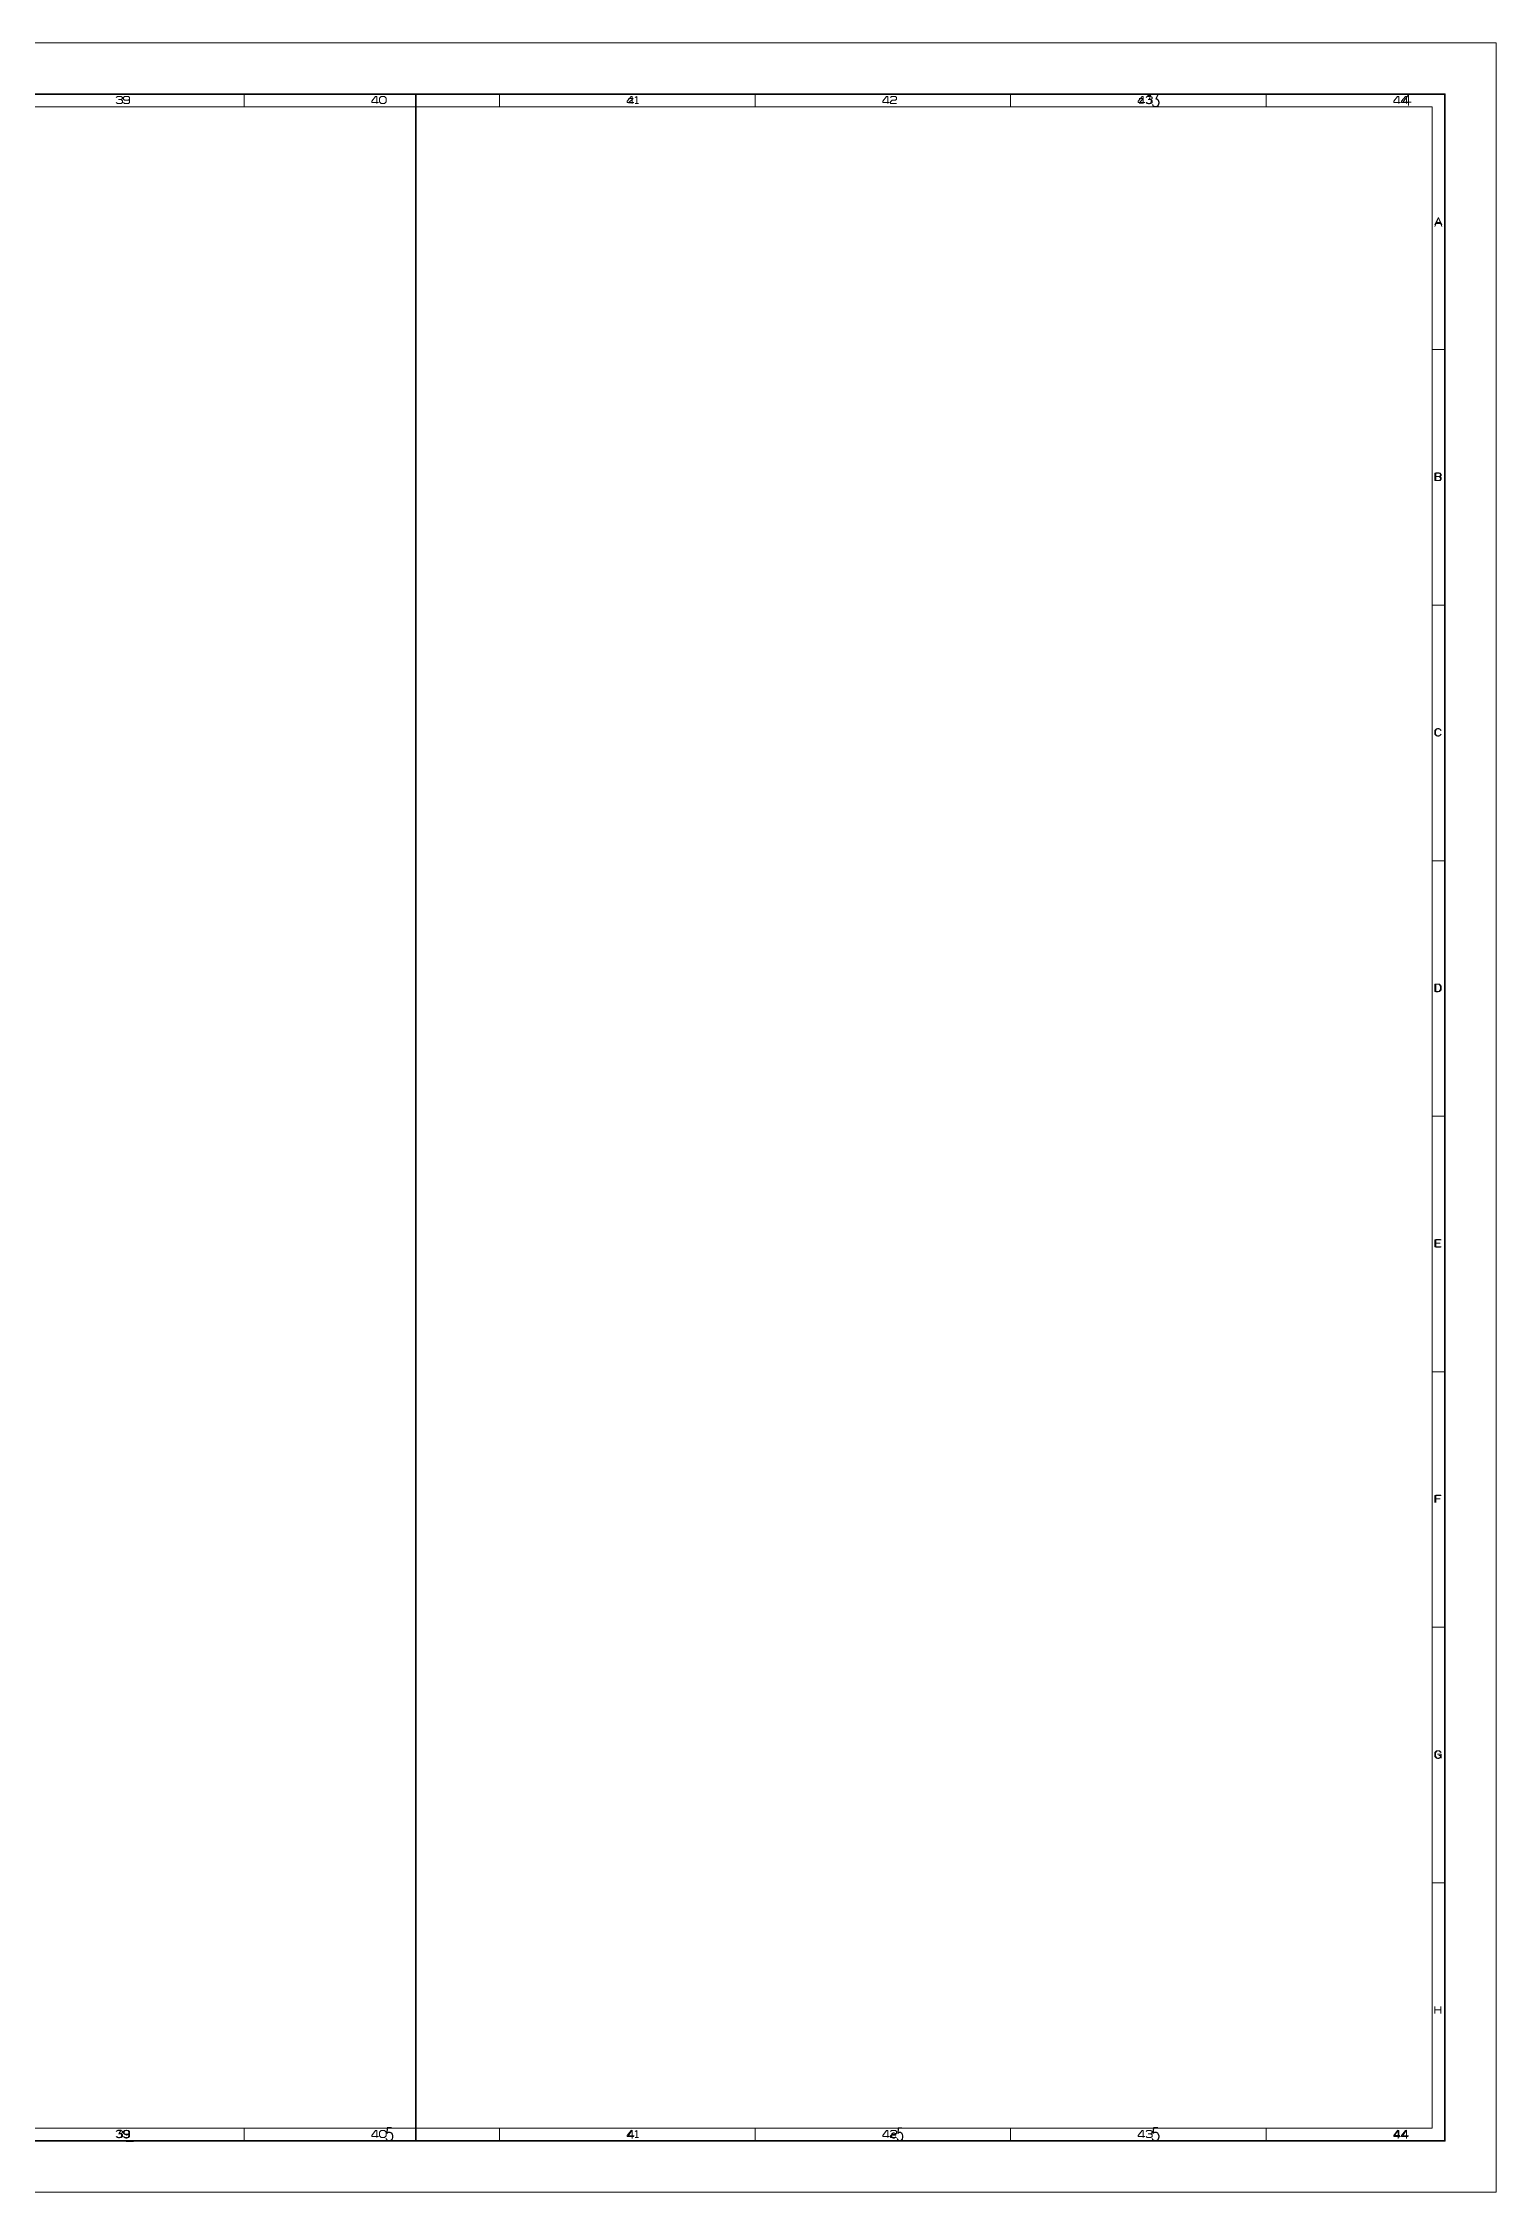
# Model space of a CAD drawing. Extents: x 0 to 174, y 0 to 33.
# Drawn here: x 151.23 to 173.62, y 0 to 33.11 of the extents above; entities that cross this region are included whole.
import ezdxf
from ezdxf.enums import TextEntityAlignment as Align

# ---------------------------------------------------------------- set-up
doc = ezdxf.new("R2010")
doc.units = 0
doc.layers.add('PDF2_형상', color=157, linetype='Continuous', true_color=0x405f80)
doc.layers.add('YOLO_TEXT', color=3, linetype='Continuous', true_color=0x008230)
doc.styles.add('OCR_LATIN', font='txt.shx')

msp = doc.modelspace()

# ---------------------------------------------------------------- linework, layer by layer
at = {"layer": 'PDF2_형상', "color": 7, "lineweight": 13}
for points in [[(0, 0), (0, 33.11), (173.622, 33.11), (173.622, 0)], [(0.984, 0.984), (0.984, 32.126), (172.638, 32.126), (172.638, 0.984)], [(156.443, 32.288), (156.494, 32.288), (156.519, 32.262), (156.519, 32.203), (156.494, 32.178), (156.443, 32.178), (156.418, 32.203), (156.418, 32.262)], [(172.677, 18.607), (172.753, 18.607), (172.778, 18.581), (172.778, 18.522), (172.753, 18.497), (172.677, 18.497)], [(156.443, 0.949), (156.494, 0.949), (156.519, 0.924), (156.519, 0.865), (156.494, 0.839), (156.443, 0.839), (156.418, 0.865), (156.418, 0.924)]]:
    msp.add_lwpolyline(points, close=True, dxfattribs=at)
at = {"layer": 'PDF2_형상', "color": 7, "lineweight": 35}
msp.add_lwpolyline([(0.787, 0.787), (0.787, 32.323), (172.835, 32.323), (172.835, 0.787)], close=True, dxfattribs=at)
at = {"layer": 'PDF2_형상', "color": 7, "lineweight": 13}
for points in [[(152.362, 32.271), (152.379, 32.288), (152.438, 32.288), (152.455, 32.271), (152.455, 32.254), (152.438, 32.237), (152.396, 32.237), (152.438, 32.237), (152.455, 32.22), (152.455, 32.195), (152.438, 32.178), (152.379, 32.178), (152.362, 32.195)], [(152.566, 32.246), (152.549, 32.229), (152.49, 32.229), (152.473, 32.246), (152.473, 32.271), (152.49, 32.288), (152.549, 32.288), (152.566, 32.271), (152.566, 32.195), (152.549, 32.178), (152.49, 32.178), (152.473, 32.195)], [(154.331, 32.126), (154.331, 32.323)], [(156.375, 32.178), (156.375, 32.288), (156.358, 32.288), (156.299, 32.212), (156.299, 32.195), (156.4, 32.195)], [(158.268, 32.126), (158.268, 32.323)], [(160.312, 32.178), (160.312, 32.288), (160.295, 32.288), (160.236, 32.212), (160.236, 32.195), (160.337, 32.195)], [(160.355, 32.271), (160.381, 32.288), (160.381, 32.178)], [(160.355, 32.178), (160.406, 32.178)], [(162.205, 32.126), (162.205, 32.323)], [(164.249, 32.178), (164.249, 32.288), (164.232, 32.288), (164.173, 32.212), (164.173, 32.195), (164.274, 32.195)], [(164.292, 32.271), (164.309, 32.288), (164.368, 32.288), (164.385, 32.271), (164.385, 32.246), (164.368, 32.229), (164.318, 32.229), (164.292, 32.203), (164.292, 32.178), (164.385, 32.178)], [(166.142, 32.126), (166.142, 32.323)], [(168.186, 32.178), (168.186, 32.288), (168.169, 32.288), (168.11, 32.212), (168.11, 32.195), (168.212, 32.195)], [(168.229, 32.271), (168.246, 32.288), (168.305, 32.288), (168.322, 32.271), (168.322, 32.254), (168.305, 32.237), (168.263, 32.237), (168.305, 32.237), (168.322, 32.22), (168.322, 32.195), (168.305, 32.178), (168.246, 32.178), (168.229, 32.195)], [(170.079, 32.126), (170.079, 32.323)], [(172.123, 32.178), (172.123, 32.288), (172.106, 32.288), (172.047, 32.212), (172.047, 32.195), (172.148, 32.195)], [(172.242, 32.178), (172.242, 32.288), (172.225, 32.288), (172.166, 32.212), (172.166, 32.195), (172.267, 32.195)], [(172.677, 30.308), (172.728, 30.418), (172.736, 30.418), (172.787, 30.308)], [(172.694, 30.342), (172.77, 30.342)], [(172.638, 28.386), (172.835, 28.386)], [(172.762, 26.43), (172.778, 26.413), (172.778, 26.388), (172.762, 26.371), (172.677, 26.371), (172.677, 26.481), (172.762, 26.481), (172.778, 26.464), (172.778, 26.447), (172.762, 26.43), (172.677, 26.43)], [(172.638, 24.449), (172.835, 24.449)], [(172.778, 22.518), (172.753, 22.544), (172.703, 22.544), (172.677, 22.518), (172.677, 22.459), (172.703, 22.434), (172.753, 22.434), (172.778, 22.459)], [(172.638, 20.512), (172.835, 20.512)], [(172.638, 16.575), (172.835, 16.575)], [(172.778, 14.67), (172.677, 14.67), (172.677, 14.56), (172.778, 14.56)], [(172.762, 14.619), (172.677, 14.619)], [(172.638, 12.638), (172.835, 12.638)], [(172.778, 10.733), (172.677, 10.733), (172.677, 10.623)], [(172.762, 10.682), (172.677, 10.682)], [(172.638, 8.701), (172.835, 8.701)], [(172.778, 6.77), (172.753, 6.796), (172.703, 6.796), (172.677, 6.77), (172.677, 6.711), (172.703, 6.686), (172.753, 6.686), (172.778, 6.711)], [(172.719, 6.745), (172.778, 6.745), (172.778, 6.686)], [(172.638, 4.764), (172.835, 4.764)], [(172.677, 2.859), (172.677, 2.749)], [(172.677, 2.808), (172.77, 2.808)], [(172.77, 2.859), (172.77, 2.749)], [(152.362, 0.932), (152.379, 0.949), (152.438, 0.949), (152.455, 0.932), (152.455, 0.915), (152.438, 0.898), (152.396, 0.898), (152.438, 0.898), (152.455, 0.882), (152.455, 0.856), (152.438, 0.839), (152.379, 0.839), (152.362, 0.856)], [(152.566, 0.907), (152.549, 0.89), (152.49, 0.89), (152.473, 0.907), (152.473, 0.932), (152.49, 0.949), (152.549, 0.949), (152.566, 0.932), (152.566, 0.856), (152.549, 0.839), (152.49, 0.839), (152.473, 0.856)], [(154.331, 0.984), (154.331, 0.787)], [(156.375, 0.839), (156.375, 0.949), (156.358, 0.949), (156.299, 0.873), (156.299, 0.856), (156.4, 0.856)], [(158.268, 0.984), (158.268, 0.787)], [(160.312, 0.839), (160.312, 0.949), (160.295, 0.949), (160.236, 0.873), (160.236, 0.856), (160.337, 0.856)], [(160.355, 0.932), (160.381, 0.949), (160.381, 0.839)], [(160.355, 0.839), (160.406, 0.839)], [(162.205, 0.984), (162.205, 0.787)], [(164.249, 0.839), (164.249, 0.949), (164.232, 0.949), (164.173, 0.873), (164.173, 0.856), (164.274, 0.856)], [(164.292, 0.932), (164.309, 0.949), (164.368, 0.949), (164.385, 0.932), (164.385, 0.907), (164.368, 0.89), (164.318, 0.89), (164.292, 0.865), (164.292, 0.839), (164.385, 0.839)], [(166.142, 0.984), (166.142, 0.787)], [(168.186, 0.839), (168.186, 0.949), (168.169, 0.949), (168.11, 0.873), (168.11, 0.856), (168.212, 0.856)], [(168.229, 0.932), (168.246, 0.949), (168.305, 0.949), (168.322, 0.932), (168.322, 0.915), (168.305, 0.898), (168.263, 0.898), (168.305, 0.898), (168.322, 0.882), (168.322, 0.856), (168.305, 0.839), (168.246, 0.839), (168.229, 0.856)], [(170.079, 0.984), (170.079, 0.787)], [(172.123, 0.839), (172.123, 0.949), (172.106, 0.949), (172.047, 0.873), (172.047, 0.856), (172.148, 0.856)], [(172.242, 0.839), (172.242, 0.949), (172.225, 0.949), (172.166, 0.873), (172.166, 0.856), (172.267, 0.856)]]:
    msp.add_lwpolyline(points, dxfattribs=at)
at = {"layer": 'PDF2_형상', "color": 7, "lineweight": 35}
msp.add_lwpolyline([(156.976, 0.787), (156.976, 32.323)], dxfattribs=at)

# ---------------------------------------------------------------- texts
at = {"layer": 'YOLO_TEXT', "style": 'OCR_LATIN'}
for s, height, p, p2 in [('z', 0.104, (160.236, 32.187), (160.344, 32.187)), ('z', 0.106, (168.108, 32.185), (168.203, 32.185)), ('3', 0.126, (168.227, 32.174), (168.325, 32.174)), ('3', 0.199, (168.312, 32.125), (168.444, 32.125)), ('4', 0.163, (172.159, 32.146), (172.333, 32.146)), ('A', 0.137, (172.672, 30.284), (172.795, 30.284)), ('B', 0.118, (172.673, 26.367), (172.781, 26.367)), ('C', 0.118, (172.672, 22.43), (172.78, 22.43)), ('D', 0.118, (172.673, 18.493), (172.782, 18.493)), ('E', 0.119, (172.672, 14.556), (172.78, 14.556)), ('F', 0.113, (172.673, 10.623), (172.779, 10.623)), ('G', 0.118, (172.674, 6.681), (172.782, 6.681)), ('3', 0.117, (152.359, 0.834), (152.457, 0.834)), ('9', 0.123, (152.467, 0.831), (152.577, 0.831)), ('-', 0.0151, (152.486, 0.774), (152.655, 0.774)), ('5', 0.2, (156.502, 0.787), (156.639, 0.787)), ('4', 0.129, (160.234, 0.825), (160.351, 0.825)), ('e', 0.122, (164.287, 0.832), (164.389, 0.832)), ('5', 0.199, (164.381, 0.787), (164.495, 0.787)), ('5', 0.202, (168.309, 0.787), (168.444, 0.787)), ('4', 0.124, (172.043, 0.827), (172.153, 0.827)), ('4', 0.129, (172.161, 0.825), (172.286, 0.825))]:
    msp.add_text(s, height=height, dxfattribs=at).set_placement(p, p2, align=Align.FIT)

doc.saveas('drawing.dxf')
